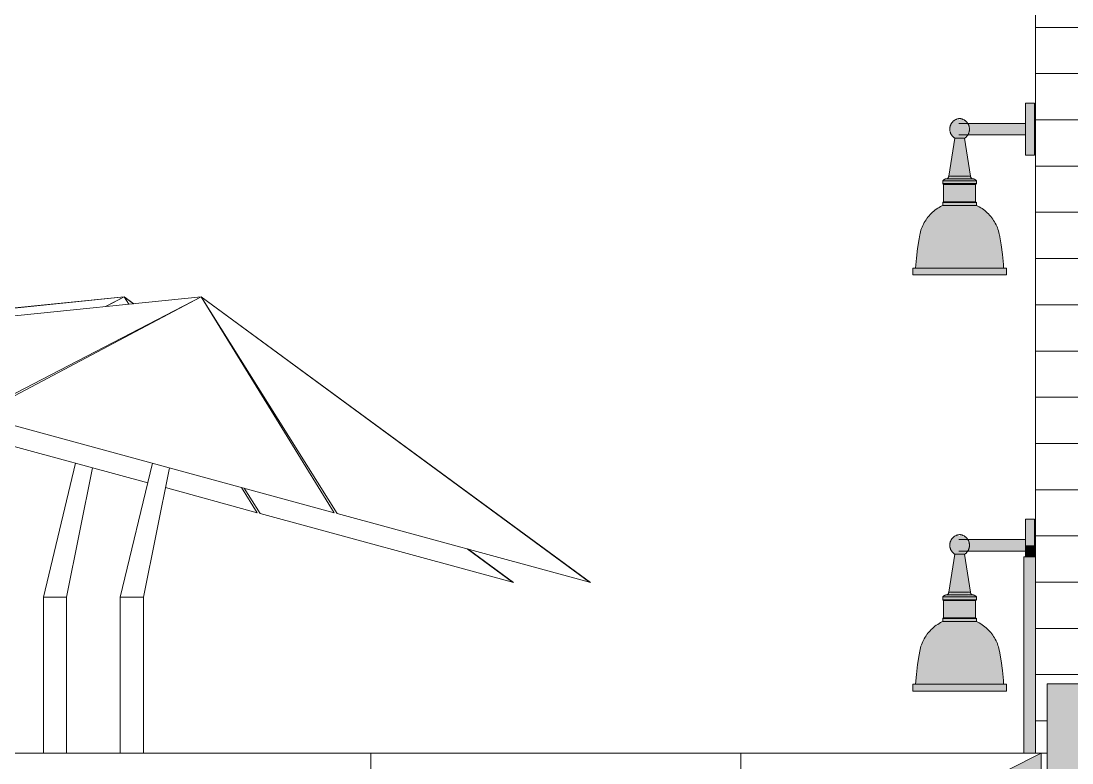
# Model space of a CAD drawing. Header units: inches. Extents: x -4178 to 1394, y -264 to 627.
# Drawn here: x -3919.6 to -3828.7, y 35.2 to 99.4 of the extents above; entities that cross this region are included whole.
import ezdxf

# ---------------------------------------------------------------- set-up
doc = ezdxf.new("R2010")
doc.units = ezdxf.units.IN
doc.header["$MEASUREMENT"] = 0
for name, color, linetype, lineweight in [('A-FLOR-HRAL', 11, 'Continuous', 9), ('A-GENM', 5, 'Continuous', 9), ('A-WALL-3', 113, 'Continuous', 9), ('A-WALL-PATT-2', 111, 'Continuous', 9), ('E-LITE-EQPM', 33, 'Continuous', 9), ('G-IMPT', 8, 'Continuous', 9), ('I-FURN', 30, 'Continuous', 9)]:
    doc.layers.add(name, color=color, linetype=linetype, lineweight=lineweight)

# ---------------------------------------------------------------- blocks, each defined once
blk = doc.blocks.new('Outdoor Table01 - 02ZUTB01_dwg-2525485-BUILDING ELEVATION - WEST')
at = {"layer": 'G-IMPT'}
for p, q in [((-3903.98, 75.5), (-3945.553, 71.29)), ((-3903.98, 75.5), (-3945.553, 71.29)), ((-3903.98, 75.5), (-3945.447, 71.261)), ((-3903.98, 75.5), (-3923.617, 65.308)), ((-3923.363, 65.238), (-3903.98, 75.5)), ((-3903.98, 75.5), (-3892.491, 56.819)), ((-3903.98, 75.5), (-3870.301, 50.767)), ((-3903.98, 75.5), (-3870.301, 50.767)), ((-3903.98, 75.5), (-3892.236, 56.749)), ((-3903.98, 75.5), (-3870.406, 50.796)), ((-3945.447, 71.261), (-3923.617, 65.308)), ((-3923.363, 65.238), (-3892.491, 56.819)), ((-3910.98, 49.5), (-3908.196, 61.102)), ((-3908.98, 49.5), (-3906.739, 60.705)), ((-3892.236, 56.749), (-3870.406, 50.796)), ((-3910.98, 36), (-3910.98, 49.5)), ((-3910.98, 49.5), (-3908.98, 49.5)), ((-3908.98, 36), (-3908.98, 49.5))]:
    blk.add_line(p, q, dxfattribs=at)
blk = doc.blocks.new('Outdoor Table01 - Outdoor Table01-2525492-BUILDING ELEVATION - WEST')
blk.add_blockref('Outdoor Table01 - 02ZUTB01_dwg-2525485-BUILDING ELEVATION - WEST', (0, 0))
blk = doc.blocks.new('Outdoor Table01 - 02ZUTB01_dwg-V1-BUILDING ELEVATION - WEST')
at = {"layer": 'G-IMPT'}
for p, q in [((-3910.638, 75.5), (-3952.21, 71.29)), ((-3910.638, 75.5), (-3952.21, 71.29)), ((-3910.638, 75.5), (-3952.105, 71.261)), ((-3910.638, 75.5), (-3912.27, 74.653)), ((-3912.231, 74.657), (-3910.638, 75.5)), ((-3910.638, 75.5), (-3910.244, 74.86)), ((-3910.638, 75.5), (-3909.824, 74.903)), ((-3910.638, 75.5), (-3909.824, 74.903)), ((-3910.638, 75.5), (-3910.237, 74.86)), ((-3910.638, 75.5), (-3909.826, 74.902)), ((-3952.105, 71.261), (-3930.275, 65.308)), ((-3927.981, 66.498), (-3930.275, 65.308)), ((-3930.021, 65.238), (-3927.757, 66.437)), ((-3898.496, 66.584), (-3898.31, 66.447)), ((-3898.496, 66.584), (-3898.31, 66.447)), ((-3898.477, 66.552), (-3898.289, 66.414)), ((-3930.021, 65.238), (-3908.605, 59.398)), ((-3917.638, 49.5), (-3914.853, 61.102)), ((-3915.638, 49.5), (-3913.397, 60.705)), ((-3907.083, 58.983), (-3899.148, 56.819)), ((-3900.49, 59), (-3899.148, 56.819)), ((-3900.265, 58.939), (-3898.894, 56.749)), ((-3898.894, 56.749), (-3877.064, 50.796)), ((-3880.985, 53.681), (-3877.064, 50.796)), ((-3880.892, 53.655), (-3876.959, 50.767)), ((-3880.892, 53.655), (-3876.959, 50.767)), ((-3917.638, 36), (-3917.638, 49.5)), ((-3917.638, 49.5), (-3915.638, 49.5)), ((-3915.638, 36), (-3915.638, 49.5))]:
    blk.add_line(p, q, dxfattribs=at)
blk = doc.blocks.new('Outdoor Table01 - Outdoor Table01-V2-BUILDING ELEVATION - WEST')
blk.add_blockref('Outdoor Table01 - 02ZUTB01_dwg-V1-BUILDING ELEVATION - WEST', (0, 0))
blk = doc.blocks.new('VISA-OW2400-02-SASS - OW2400-L30K-MVOLT-V15-BUILDING ELEVATION - WEST')
at = {"layer": 'E-LITE-EQPM'}
for points in [[(-3831.894, 90), (-3831.894, 92.25), (-3832.69, 92.25), (-3832.69, 90)], [(-3838.476, 89.223), (-3838.063, 89.251), (-3837.698, 89.518), (-3837.692, 89.577), (-3837.704, 90.475), (-3837.928, 90.73), (-3838.065, 90.771), (-3838.192, 90.817), (-3838.246, 90.79), (-3838.344, 90.839), (-3838.38, 90.793), (-3838.487, 90.805), (-3838.565, 90.802), (-3838.596, 90.836), (-3838.772, 90.714), (-3838.784, 90.757), (-3839.061, 90.465), (-3839.169, 90.227), (-3839.184, 89.976), (-3839.122, 89.698), (-3838.972, 89.404), (-3838.804, 89.271), (-3838.65, 89.223), (-3838.603, 89.232), (-3838.562, 89.223), (-3838.486, 89.223)], [(-3837.435, 89.5), (-3832.69, 89.517), (-3832.69, 90), (-3837.695, 89.979), (-3837.683, 89.542), (-3837.698, 89.5), (-3837.525, 89.5)], [(-3837.435, 90), (-3832.69, 90), (-3832.69, 90.5), (-3837.693, 90.458), (-3837.695, 90.354), (-3837.677, 90), (-3837.525, 90)], [(-3831.894, 87.75), (-3831.894, 90), (-3832.69, 90), (-3832.69, 87.75)], [(-3837.596, 85.927), (-3837.435, 85.927), (-3837.957, 89.223), (-3838.804, 89.223), (-3839.299, 85.927), (-3837.616, 85.927)], [(-3837.381, 85.291), (-3836.931, 85.291), (-3836.931, 85.541), (-3839.83, 85.541), (-3839.83, 85.291), (-3837.391, 85.291)], [(-3839.635, 83.724), (-3836.999, 83.724), (-3836.999, 85.224), (-3839.762, 85.224), (-3839.748, 83.724), (-3839.669, 83.724)], [(-3839.37, 85.224), (-3837.184, 85.224), (-3837.125, 85.291), (-3839.635, 85.291), (-3839.577, 85.224), (-3839.448, 85.224)], [(-3837.369, 83.406), (-3836.931, 83.406), (-3836.968, 83.656), (-3839.83, 83.656), (-3839.83, 83.406), (-3837.381, 83.406)], [(-3837.381, 83.656), (-3837.125, 83.656), (-3837.184, 83.724), (-3839.577, 83.724), (-3839.635, 83.656), (-3837.391, 83.656)], [(-3837.369, 80.845), (-3834.93, 80.845), (-3835.355, 81.951), (-3836.074, 82.835), (-3836.715, 83.27), (-3837.013, 83.406), (-3839.83, 83.406), (-3840.758, 82.78), (-3841.496, 81.766), (-3841.83, 80.845), (-3837.381, 80.845)], [(-3835.743, 77.978), (-3834.574, 77.978), (-3834.803, 80.045), (-3834.93, 80.845), (-3841.83, 80.845), (-3842.111, 78.822), (-3842.187, 77.978), (-3835.774, 77.978)], [(-3838.38, 77.384), (-3834.324, 77.384), (-3834.324, 77.978), (-3842.437, 77.978), (-3842.437, 77.384), (-3838.789, 77.384)]]:
    blk.add_hatch(color=256, dxfattribs=at).paths.add_polyline_path(points, flags=0)
h = blk.add_hatch(color=256, dxfattribs=at)
h.paths.add_polyline_path([(-3837.957, 89.223), (-3837.792, 89.407), (-3837.86, 89.339), (-3837.926, 89.259)], flags=0)
h.paths.add_polyline_path([(-3838.182, 90.839), (-3838.19, 90.879), (-3838.19, 90.843)], flags=0)
h = blk.add_hatch(color=256, dxfattribs=at)
h.paths.add_polyline_path([(-3837.248, 85.541), (-3837.125, 85.541), (-3837.096, 85.61), (-3837.184, 85.656), (-3837.532, 85.653), (-3837.656, 85.646), (-3837.852, 85.681), (-3838.275, 85.702), (-3838.933, 85.675), (-3839.183, 85.646), (-3839.202, 85.687), (-3839.411, 85.68), (-3839.669, 85.589), (-3839.635, 85.541), (-3837.381, 85.541)], flags=0)
h.paths.add_polyline_path([(-3839.83, 85.541), (-3839.713, 85.541), (-3839.743, 85.615), (-3839.763, 85.598)], flags=0)
h.paths.add_polyline_path([(-3837.028, 85.541), (-3836.931, 85.541), (-3837.052, 85.595), (-3837.047, 85.541)], flags=0)
h = blk.add_hatch(color=256, dxfattribs=at)
h.paths.add_polyline_path([(-3838.019, 85.702), (-3838.018, 85.737), (-3838.018, 85.702)], flags=0)
h.paths.add_polyline_path([(-3837.364, 85.702), (-3837.462, 85.768), (-3837.439, 85.829), (-3837.559, 85.927), (-3837.596, 85.814), (-3837.656, 85.927), (-3839.145, 85.927), (-3839.165, 85.814), (-3839.235, 85.898), (-3839.326, 85.8), (-3839.335, 85.744), (-3839.299, 85.72), (-3839.165, 85.702), (-3837.656, 85.742), (-3837.559, 85.738), (-3837.381, 85.705)], flags=0)
h.paths.add_polyline_path([(-3838.742, 85.702), (-3838.698, 85.732), (-3838.726, 85.706)], flags=0)
h.paths.add_polyline_path([(-3839.335, 85.811), (-3839.299, 85.927), (-3839.326, 85.927)], flags=0)
for p, q in [((-3831.894, 92.25), (-3832.69, 92.25)), ((-3832.69, 90), (-3832.69, 92.25)), ((-3831.894, 92.25), (-3831.894, 90)), ((-3832.69, 90.5), (-3838.454, 90.5)), ((-3832.69, 87.75), (-3832.69, 90)), ((-3831.894, 90), (-3831.894, 87.75)), ((-3838.804, 89.223), (-3839.326, 85.927)), ((-3837.957, 89.223), (-3838.804, 89.223)), ((-3838.454, 89.5), (-3832.69, 89.5)), ((-3837.435, 85.927), (-3837.957, 89.223)), ((-3832.69, 87.75), (-3831.894, 87.75)), ((-3839.83, 85.541), (-3839.83, 85.291)), ((-3836.931, 85.541), (-3839.83, 85.541)), ((-3839.551, 85.702), (-3839.327, 85.702)), ((-3837.21, 85.702), (-3839.551, 85.702)), ((-3837.435, 85.927), (-3839.326, 85.927)), ((-3837.553, 85.702), (-3837.21, 85.702)), ((-3836.931, 85.291), (-3836.931, 85.541)), ((-3839.83, 85.291), (-3839.762, 85.224)), ((-3836.931, 85.291), (-3839.83, 85.291)), ((-3839.762, 85.224), (-3839.762, 83.724)), ((-3836.999, 85.224), (-3839.762, 85.224)), ((-3836.999, 85.224), (-3836.931, 85.291)), ((-3836.999, 83.724), (-3836.999, 85.224)), ((-3839.762, 83.724), (-3839.83, 83.656)), ((-3839.83, 83.656), (-3839.83, 83.406)), ((-3836.931, 83.656), (-3839.83, 83.656)), ((-3836.999, 83.724), (-3839.762, 83.724)), ((-3836.931, 83.656), (-3836.999, 83.724)), ((-3836.931, 83.406), (-3836.931, 83.656)), ((-3836.931, 83.406), (-3839.83, 83.406)), ((-3842.437, 77.978), (-3842.437, 77.384)), ((-3842.437, 77.978), (-3834.324, 77.978)), ((-3834.324, 77.384), (-3842.437, 77.384)), ((-3834.324, 77.384), (-3834.324, 77.978))]:
    blk.add_line(p, q, dxfattribs=at)
at = {"layer": 'E-LITE-EQPM', "flags": 128}
for points in [[(-3838.804, 89.223), (-3838.835, 89.243), (-3838.864, 89.265), (-3838.893, 89.287), (-3838.922, 89.311), (-3838.949, 89.336), (-3838.975, 89.362), (-3839, 89.389), (-3839.024, 89.418), (-3839.046, 89.447), (-3839.068, 89.476), (-3839.088, 89.507), (-3839.107, 89.539), (-3839.125, 89.571), (-3839.142, 89.604), (-3839.157, 89.638), (-3839.171, 89.672), (-3839.183, 89.706), (-3839.195, 89.742), (-3839.204, 89.777), (-3839.212, 89.813), (-3839.219, 89.849), (-3839.225, 89.886), (-3839.229, 89.923), (-3839.231, 89.959), (-3839.232, 89.996), (-3839.231, 90.033), (-3839.229, 90.07), (-3839.226, 90.107), (-3839.221, 90.143), (-3839.214, 90.18), (-3839.207, 90.216), (-3839.197, 90.251), (-3839.187, 90.287), (-3839.174, 90.321), (-3839.161, 90.356), (-3839.146, 90.39), (-3839.13, 90.423), (-3839.112, 90.455), (-3839.094, 90.487), (-3839.074, 90.518), (-3839.052, 90.548), (-3839.03, 90.577), (-3839.006, 90.606), (-3838.982, 90.633), (-3838.956, 90.659), (-3838.929, 90.685), (-3838.901, 90.709), (-3838.872, 90.732), (-3838.843, 90.754), (-3838.812, 90.774), (-3838.781, 90.794), (-3838.749, 90.812), (-3838.716, 90.829), (-3838.683, 90.845), (-3838.649, 90.859), (-3838.614, 90.872), (-3838.579, 90.883), (-3838.543, 90.893), (-3838.508, 90.902), (-3838.471, 90.909), (-3838.435, 90.915), (-3838.398, 90.919), (-3838.38, 90.921)], [(-3838.38, 90.921), (-3838.344, 90.917), (-3838.307, 90.912), (-3838.271, 90.906), (-3838.235, 90.898), (-3838.199, 90.888), (-3838.164, 90.877), (-3838.129, 90.865), (-3838.095, 90.852), (-3838.061, 90.837), (-3838.028, 90.821), (-3837.996, 90.803), (-3837.964, 90.784), (-3837.933, 90.764), (-3837.903, 90.743), (-3837.874, 90.72), (-3837.845, 90.696), (-3837.818, 90.672), (-3837.792, 90.646), (-3837.766, 90.619), (-3837.742, 90.591), (-3837.719, 90.562), (-3837.697, 90.533), (-3837.677, 90.502), (-3837.657, 90.471), (-3837.639, 90.439), (-3837.622, 90.406), (-3837.607, 90.372), (-3837.593, 90.338), (-3837.58, 90.304), (-3837.569, 90.269), (-3837.559, 90.233), (-3837.55, 90.197), (-3837.543, 90.161), (-3837.537, 90.124), (-3837.533, 90.088), (-3837.53, 90.051), (-3837.529, 90.014), (-3837.529, 89.977), (-3837.531, 89.94), (-3837.534, 89.904), (-3837.539, 89.867), (-3837.545, 89.831), (-3837.552, 89.795), (-3837.561, 89.759), (-3837.572, 89.724), (-3837.584, 89.689), (-3837.597, 89.654), (-3837.611, 89.62), (-3837.627, 89.587), (-3837.644, 89.554), (-3837.663, 89.522), (-3837.683, 89.491), (-3837.704, 89.461), (-3837.726, 89.432), (-3837.749, 89.403), (-3837.774, 89.375), (-3837.799, 89.349), (-3837.826, 89.323), (-3837.854, 89.299), (-3837.882, 89.276), (-3837.912, 89.253), (-3837.942, 89.232), (-3837.957, 89.223)], [(-3839.83, 85.541), (-3839.818, 85.555), (-3839.805, 85.569), (-3839.793, 85.581), (-3839.779, 85.594), (-3839.765, 85.605), (-3839.751, 85.617), (-3839.736, 85.627), (-3839.721, 85.637), (-3839.706, 85.647), (-3839.69, 85.656), (-3839.674, 85.664), (-3839.657, 85.671), (-3839.64, 85.678), (-3839.623, 85.684), (-3839.606, 85.69), (-3839.588, 85.694), (-3839.571, 85.698), (-3839.553, 85.702), (-3839.551, 85.702)], [(-3839.551, 85.702), (-3839.542, 85.702), (-3839.533, 85.703), (-3839.524, 85.704), (-3839.515, 85.705), (-3839.506, 85.707), (-3839.497, 85.709), (-3839.489, 85.711), (-3839.48, 85.714), (-3839.472, 85.717), (-3839.463, 85.72), (-3839.455, 85.724), (-3839.447, 85.728), (-3839.439, 85.732), (-3839.431, 85.737), (-3839.424, 85.742), (-3839.416, 85.747), (-3839.409, 85.752), (-3839.402, 85.758), (-3839.396, 85.764), (-3839.389, 85.77), (-3839.383, 85.777), (-3839.377, 85.784), (-3839.372, 85.791), (-3839.366, 85.798), (-3839.361, 85.806), (-3839.357, 85.813), (-3839.352, 85.821), (-3839.348, 85.829), (-3839.344, 85.837), (-3839.341, 85.846), (-3839.338, 85.854), (-3839.335, 85.863), (-3839.333, 85.872), (-3839.331, 85.88), (-3839.329, 85.889), (-3839.328, 85.898), (-3839.327, 85.907), (-3839.326, 85.916), (-3839.326, 85.925), (-3839.326, 85.927)], [(-3837.435, 85.927), (-3837.435, 85.918), (-3837.434, 85.909), (-3837.434, 85.9), (-3837.432, 85.892), (-3837.431, 85.883), (-3837.429, 85.874), (-3837.426, 85.865), (-3837.424, 85.857), (-3837.421, 85.848), (-3837.417, 85.84), (-3837.414, 85.831), (-3837.41, 85.823), (-3837.405, 85.816), (-3837.401, 85.808), (-3837.396, 85.8), (-3837.391, 85.793), (-3837.385, 85.786), (-3837.379, 85.779), (-3837.373, 85.772), (-3837.367, 85.766), (-3837.36, 85.76), (-3837.353, 85.754), (-3837.346, 85.748), (-3837.339, 85.743), (-3837.332, 85.738), (-3837.324, 85.733), (-3837.316, 85.729), (-3837.308, 85.725), (-3837.3, 85.721), (-3837.291, 85.717), (-3837.283, 85.714), (-3837.274, 85.712), (-3837.266, 85.709), (-3837.257, 85.707), (-3837.248, 85.705), (-3837.239, 85.704), (-3837.23, 85.703), (-3837.221, 85.702), (-3837.212, 85.702), (-3837.21, 85.702)], [(-3837.21, 85.702), (-3837.192, 85.699), (-3837.174, 85.695), (-3837.157, 85.69), (-3837.139, 85.685), (-3837.122, 85.679), (-3837.105, 85.672), (-3837.089, 85.665), (-3837.073, 85.656), (-3837.057, 85.648), (-3837.041, 85.638), (-3837.026, 85.628), (-3837.011, 85.618), (-3836.997, 85.607), (-3836.983, 85.595), (-3836.97, 85.583), (-3836.957, 85.57), (-3836.944, 85.557), (-3836.933, 85.543), (-3836.931, 85.541)], [(-3841.83, 80.845), (-3841.8, 80.985), (-3841.765, 81.124), (-3841.724, 81.261), (-3841.677, 81.396), (-3841.625, 81.529), (-3841.568, 81.66), (-3841.506, 81.789), (-3841.438, 81.915), (-3841.366, 82.038), (-3841.288, 82.158), (-3841.206, 82.276), (-3841.12, 82.389), (-3841.028, 82.499), (-3840.933, 82.606), (-3840.833, 82.708), (-3840.729, 82.807), (-3840.622, 82.901), (-3840.511, 82.991), (-3840.396, 83.076), (-3840.278, 83.157), (-3840.157, 83.233), (-3840.032, 83.304), (-3839.906, 83.37), (-3839.83, 83.406)], [(-3836.931, 83.406), (-3836.803, 83.343), (-3836.677, 83.275), (-3836.554, 83.202), (-3836.434, 83.124), (-3836.317, 83.042), (-3836.204, 82.955), (-3836.094, 82.863), (-3835.988, 82.767), (-3835.886, 82.667), (-3835.788, 82.563), (-3835.694, 82.455), (-3835.605, 82.343), (-3835.52, 82.228), (-3835.44, 82.109), (-3835.365, 81.988), (-3835.294, 81.863), (-3835.229, 81.736), (-3835.169, 81.607), (-3835.114, 81.475), (-3835.064, 81.34), (-3835.02, 81.205), (-3834.981, 81.067), (-3834.947, 80.928), (-3834.93, 80.845)], [(-3842.187, 77.978), (-3842.122, 78.83), (-3842.023, 79.679), (-3841.89, 80.523), (-3841.83, 80.845)], [(-3834.93, 80.845), (-3834.785, 80.003), (-3834.673, 79.156), (-3834.595, 78.305), (-3834.574, 77.978)]]:
    blk.add_lwpolyline(points, dxfattribs=at)
blk = doc.blocks.new('Top Rail Type - Top Rail_Internal_-2447179-BUILDING ELEVATION - WEST')
at = {"layer": 'A-FLOR-HRAL'}
for points in [[(-3879.324, 11.161), (-3831.324, 35.161), (-3831.324, 36), (-3879.324, 11.971), (-3879.324, 11.379)], [(-3879.324, 10.323), (-3831.324, 34.352), (-3831.324, 35.161), (-3879.324, 11.161), (-3879.324, 10.329)]]:
    blk.add_hatch(color=256, dxfattribs=at).paths.add_polyline_path(points, flags=0)
for p, q in [((-3831.324, 36), (-3879.324, 12)), ((-3879.324, 10.323), (-3831.324, 34.323))]:
    blk.add_line(p, q, dxfattribs=at)
at = {"layer": 'A-FLOR-HRAL', "flags": 128}
for points in [[(-3831.324, 36), (-3831.324, 35.971), (-3831.324, 35.888), (-3831.324, 35.754), (-3831.324, 35.581), (-3831.324, 35.379), (-3831.324, 35.161)], [(-3831.324, 35.161), (-3831.324, 34.944), (-3831.324, 34.742), (-3831.324, 34.569), (-3831.324, 34.435), (-3831.324, 34.352), (-3831.324, 34.323)], [(-3879.324, 11.161), (-3879.324, 11.379), (-3879.324, 11.581), (-3879.324, 11.754), (-3879.324, 11.888), (-3879.324, 11.971), (-3879.324, 12)], [(-3879.324, 10.323), (-3879.324, 10.352), (-3879.324, 10.435), (-3879.324, 10.569), (-3879.324, 10.742), (-3879.324, 10.944), (-3879.324, 11.161)]]:
    blk.add_lwpolyline(points, dxfattribs=at)
blk = doc.blocks.new('VISA-OW2400-02-SASS - OW2400-L30K-MVOLT-V17-BUILDING ELEVATION - WEST')
at = {"layer": 'E-LITE-EQPM'}
for points in [[(-3831.894, 54), (-3831.894, 56.25), (-3832.69, 56.25), (-3832.69, 54)], [(-3838.476, 53.223), (-3838.063, 53.251), (-3837.698, 53.518), (-3837.692, 53.577), (-3837.704, 54.475), (-3837.928, 54.73), (-3838.065, 54.771), (-3838.192, 54.817), (-3838.246, 54.79), (-3838.344, 54.839), (-3838.38, 54.793), (-3838.487, 54.805), (-3838.565, 54.802), (-3838.596, 54.836), (-3838.772, 54.714), (-3838.784, 54.757), (-3839.061, 54.465), (-3839.169, 54.227), (-3839.184, 53.976), (-3839.122, 53.698), (-3838.972, 53.404), (-3838.804, 53.271), (-3838.65, 53.223), (-3838.603, 53.232), (-3838.562, 53.223), (-3838.486, 53.223)], [(-3837.435, 53.5), (-3832.69, 53.517), (-3832.69, 54), (-3837.695, 53.979), (-3837.683, 53.542), (-3837.698, 53.5), (-3837.525, 53.5)], [(-3837.435, 54), (-3832.69, 54), (-3832.69, 54.5), (-3837.693, 54.458), (-3837.695, 54.354), (-3837.677, 54), (-3837.525, 54)], [(-3831.894, 53), (-3831.894, 54), (-3832.69, 54), (-3832.69, 53), (-3832.077, 53)], [(-3837.596, 49.927), (-3837.435, 49.927), (-3837.957, 53.223), (-3838.804, 53.223), (-3839.299, 49.927), (-3837.616, 49.927)], [(-3837.381, 49.291), (-3836.931, 49.291), (-3836.931, 49.541), (-3839.83, 49.541), (-3839.83, 49.291), (-3837.391, 49.291)], [(-3839.635, 47.724), (-3836.999, 47.724), (-3836.999, 49.224), (-3839.762, 49.224), (-3839.748, 47.724), (-3839.669, 47.724)], [(-3839.37, 49.224), (-3837.184, 49.224), (-3837.125, 49.291), (-3839.635, 49.291), (-3839.577, 49.224), (-3839.448, 49.224)], [(-3837.369, 44.845), (-3834.93, 44.845), (-3835.355, 45.951), (-3836.074, 46.835), (-3836.715, 47.27), (-3837.013, 47.406), (-3839.83, 47.406), (-3840.758, 46.78), (-3841.496, 45.766), (-3841.83, 44.845), (-3837.381, 44.845)], [(-3837.369, 47.406), (-3836.931, 47.406), (-3836.968, 47.656), (-3839.83, 47.656), (-3839.83, 47.406), (-3837.381, 47.406)], [(-3837.381, 47.656), (-3837.125, 47.656), (-3837.184, 47.724), (-3839.577, 47.724), (-3839.635, 47.656), (-3837.391, 47.656)], [(-3835.593, 41.978), (-3834.574, 41.978), (-3834.803, 44.045), (-3834.93, 44.845), (-3841.83, 44.845), (-3842.111, 42.822), (-3842.187, 41.978), (-3835.743, 41.978)], [(-3838.38, 41.384), (-3834.324, 41.384), (-3834.324, 41.978), (-3842.437, 41.978), (-3842.437, 41.384), (-3838.789, 41.384)]]:
    blk.add_hatch(color=256, dxfattribs=at).paths.add_polyline_path(points, flags=0)
h = blk.add_hatch(color=256, dxfattribs=at)
h.paths.add_polyline_path([(-3837.957, 53.223), (-3837.792, 53.407), (-3837.86, 53.339), (-3837.926, 53.259)], flags=0)
h.paths.add_polyline_path([(-3838.182, 54.839), (-3838.19, 54.879), (-3838.19, 54.843)], flags=0)
h = blk.add_hatch(color=256, dxfattribs=at)
h.paths.add_polyline_path([(-3837.248, 49.541), (-3837.125, 49.541), (-3837.096, 49.61), (-3837.184, 49.656), (-3837.532, 49.653), (-3837.656, 49.646), (-3837.852, 49.681), (-3838.275, 49.702), (-3838.933, 49.675), (-3839.183, 49.646), (-3839.202, 49.687), (-3839.411, 49.68), (-3839.669, 49.589), (-3839.635, 49.541), (-3837.381, 49.541)], flags=0)
h.paths.add_polyline_path([(-3839.83, 49.541), (-3839.713, 49.541), (-3839.743, 49.615), (-3839.763, 49.598)], flags=0)
h.paths.add_polyline_path([(-3837.028, 49.541), (-3836.931, 49.541), (-3837.052, 49.595), (-3837.047, 49.541)], flags=0)
h = blk.add_hatch(color=256, dxfattribs=at)
h.paths.add_polyline_path([(-3838.019, 49.702), (-3838.018, 49.737), (-3838.018, 49.702)], flags=0)
h.paths.add_polyline_path([(-3839.327, 49.702), (-3837.656, 49.742), (-3837.559, 49.738), (-3837.435, 49.75), (-3837.462, 49.768), (-3837.439, 49.829), (-3837.559, 49.927), (-3837.596, 49.814), (-3837.656, 49.927), (-3839.145, 49.927), (-3839.165, 49.814), (-3839.235, 49.898), (-3839.326, 49.8), (-3839.335, 49.744), (-3839.299, 49.72), (-3839.326, 49.703)], flags=0)
h.paths.add_polyline_path([(-3838.742, 49.702), (-3838.698, 49.732), (-3838.726, 49.706)], flags=0)
h.paths.add_polyline_path([(-3839.335, 49.811), (-3839.299, 49.927), (-3839.326, 49.927)], flags=0)
for p, q in [((-3831.894, 56.25), (-3832.69, 56.25)), ((-3832.69, 54), (-3832.69, 56.25)), ((-3831.894, 56.25), (-3831.894, 54)), ((-3832.69, 54.5), (-3838.454, 54.5)), ((-3832.69, 52.994), (-3832.69, 54)), ((-3831.894, 54), (-3831.894, 52.994)), ((-3838.804, 53.223), (-3839.326, 49.927)), ((-3837.957, 53.223), (-3838.804, 53.223)), ((-3838.454, 53.5), (-3832.69, 53.5)), ((-3837.435, 49.927), (-3837.957, 53.223)), ((-3839.83, 49.541), (-3839.83, 49.291)), ((-3836.931, 49.541), (-3839.83, 49.541)), ((-3839.83, 49.291), (-3839.762, 49.224)), ((-3836.931, 49.291), (-3839.83, 49.291)), ((-3839.762, 49.224), (-3839.762, 47.724)), ((-3836.999, 49.224), (-3839.762, 49.224)), ((-3839.551, 49.702), (-3839.327, 49.702)), ((-3837.21, 49.702), (-3839.551, 49.702)), ((-3837.435, 49.927), (-3839.326, 49.927)), ((-3837.553, 49.702), (-3837.21, 49.702)), ((-3836.999, 49.224), (-3836.931, 49.291)), ((-3836.999, 47.724), (-3836.999, 49.224)), ((-3836.931, 49.291), (-3836.931, 49.541)), ((-3839.762, 47.724), (-3839.83, 47.656)), ((-3839.83, 47.656), (-3839.83, 47.406)), ((-3836.931, 47.656), (-3839.83, 47.656)), ((-3836.931, 47.406), (-3839.83, 47.406)), ((-3836.999, 47.724), (-3839.762, 47.724)), ((-3836.931, 47.656), (-3836.999, 47.724)), ((-3836.931, 47.406), (-3836.931, 47.656)), ((-3842.437, 41.978), (-3842.437, 41.384)), ((-3842.437, 41.978), (-3834.324, 41.978)), ((-3834.324, 41.384), (-3834.324, 41.978)), ((-3834.324, 41.384), (-3842.437, 41.384))]:
    blk.add_line(p, q, dxfattribs=at)
at = {"layer": 'E-LITE-EQPM', "flags": 128}
for points in [[(-3838.804, 53.223), (-3838.835, 53.243), (-3838.864, 53.265), (-3838.893, 53.287), (-3838.922, 53.311), (-3838.949, 53.336), (-3838.975, 53.362), (-3839, 53.389), (-3839.024, 53.418), (-3839.046, 53.447), (-3839.068, 53.476), (-3839.088, 53.507), (-3839.107, 53.539), (-3839.125, 53.571), (-3839.142, 53.604), (-3839.157, 53.638), (-3839.171, 53.672), (-3839.183, 53.706), (-3839.195, 53.742), (-3839.204, 53.777), (-3839.212, 53.813), (-3839.219, 53.849), (-3839.225, 53.886), (-3839.229, 53.923), (-3839.231, 53.959), (-3839.232, 53.996), (-3839.231, 54.033), (-3839.229, 54.07), (-3839.226, 54.107), (-3839.221, 54.143), (-3839.214, 54.18), (-3839.207, 54.216), (-3839.197, 54.251), (-3839.187, 54.287), (-3839.174, 54.321), (-3839.161, 54.356), (-3839.146, 54.39), (-3839.13, 54.423), (-3839.112, 54.455), (-3839.094, 54.487), (-3839.074, 54.518), (-3839.052, 54.548), (-3839.03, 54.577), (-3839.006, 54.606), (-3838.982, 54.633), (-3838.956, 54.659), (-3838.929, 54.685), (-3838.901, 54.709), (-3838.872, 54.732), (-3838.843, 54.754), (-3838.812, 54.774), (-3838.781, 54.794), (-3838.749, 54.812), (-3838.716, 54.829), (-3838.683, 54.845), (-3838.649, 54.859), (-3838.614, 54.872), (-3838.579, 54.883), (-3838.543, 54.893), (-3838.508, 54.902), (-3838.471, 54.909), (-3838.435, 54.915), (-3838.398, 54.919), (-3838.38, 54.921)], [(-3838.38, 54.921), (-3838.344, 54.917), (-3838.307, 54.912), (-3838.271, 54.906), (-3838.235, 54.898), (-3838.199, 54.888), (-3838.164, 54.877), (-3838.129, 54.865), (-3838.095, 54.852), (-3838.061, 54.837), (-3838.028, 54.821), (-3837.996, 54.803), (-3837.964, 54.784), (-3837.933, 54.764), (-3837.903, 54.743), (-3837.874, 54.72), (-3837.845, 54.696), (-3837.818, 54.672), (-3837.792, 54.646), (-3837.766, 54.619), (-3837.742, 54.591), (-3837.719, 54.562), (-3837.697, 54.533), (-3837.677, 54.502), (-3837.657, 54.471), (-3837.639, 54.439), (-3837.622, 54.406), (-3837.607, 54.372), (-3837.593, 54.338), (-3837.58, 54.304), (-3837.569, 54.269), (-3837.559, 54.233), (-3837.55, 54.197), (-3837.543, 54.161), (-3837.537, 54.124), (-3837.533, 54.088), (-3837.53, 54.051), (-3837.529, 54.014), (-3837.529, 53.977), (-3837.531, 53.94), (-3837.534, 53.904), (-3837.539, 53.867), (-3837.545, 53.831), (-3837.552, 53.795), (-3837.561, 53.759), (-3837.572, 53.724), (-3837.584, 53.689), (-3837.597, 53.654), (-3837.611, 53.62), (-3837.627, 53.587), (-3837.644, 53.554), (-3837.663, 53.522), (-3837.683, 53.491), (-3837.704, 53.461), (-3837.726, 53.432), (-3837.749, 53.403), (-3837.774, 53.375), (-3837.799, 53.349), (-3837.826, 53.323), (-3837.854, 53.299), (-3837.882, 53.276), (-3837.912, 53.253), (-3837.942, 53.232), (-3837.957, 53.223)], [(-3839.83, 49.541), (-3839.818, 49.555), (-3839.805, 49.569), (-3839.793, 49.581), (-3839.779, 49.594), (-3839.765, 49.605), (-3839.751, 49.617), (-3839.736, 49.627), (-3839.721, 49.637), (-3839.706, 49.647), (-3839.69, 49.656), (-3839.674, 49.664), (-3839.657, 49.671), (-3839.64, 49.678), (-3839.623, 49.684), (-3839.606, 49.69), (-3839.588, 49.694), (-3839.571, 49.698), (-3839.553, 49.702), (-3839.551, 49.702)], [(-3839.551, 49.702), (-3839.542, 49.702), (-3839.533, 49.703), (-3839.524, 49.704), (-3839.515, 49.705), (-3839.506, 49.707), (-3839.497, 49.709), (-3839.489, 49.711), (-3839.48, 49.714), (-3839.472, 49.717), (-3839.463, 49.72), (-3839.455, 49.724), (-3839.447, 49.728), (-3839.439, 49.732), (-3839.431, 49.737), (-3839.424, 49.742), (-3839.416, 49.747), (-3839.409, 49.752), (-3839.402, 49.758), (-3839.396, 49.764), (-3839.389, 49.77), (-3839.383, 49.777), (-3839.377, 49.784), (-3839.372, 49.791), (-3839.366, 49.798), (-3839.361, 49.806), (-3839.357, 49.813), (-3839.352, 49.821), (-3839.348, 49.829), (-3839.344, 49.837), (-3839.341, 49.846), (-3839.338, 49.854), (-3839.335, 49.863), (-3839.333, 49.872), (-3839.331, 49.88), (-3839.329, 49.889), (-3839.328, 49.898), (-3839.327, 49.907), (-3839.326, 49.916), (-3839.326, 49.925), (-3839.326, 49.927)], [(-3837.435, 49.927), (-3837.435, 49.918), (-3837.434, 49.909), (-3837.434, 49.9), (-3837.432, 49.892), (-3837.431, 49.883), (-3837.429, 49.874), (-3837.426, 49.865), (-3837.424, 49.857), (-3837.421, 49.848), (-3837.417, 49.84), (-3837.414, 49.831), (-3837.41, 49.823), (-3837.405, 49.816), (-3837.401, 49.808), (-3837.396, 49.8), (-3837.391, 49.793), (-3837.385, 49.786), (-3837.379, 49.779), (-3837.373, 49.772), (-3837.367, 49.766), (-3837.36, 49.76), (-3837.353, 49.754), (-3837.346, 49.748), (-3837.339, 49.743), (-3837.332, 49.738), (-3837.324, 49.733), (-3837.316, 49.729), (-3837.308, 49.725), (-3837.3, 49.721), (-3837.291, 49.717), (-3837.283, 49.714), (-3837.274, 49.712), (-3837.266, 49.709), (-3837.257, 49.707), (-3837.248, 49.705), (-3837.239, 49.704), (-3837.23, 49.703), (-3837.221, 49.702), (-3837.212, 49.702), (-3837.21, 49.702)], [(-3837.21, 49.702), (-3837.192, 49.699), (-3837.174, 49.695), (-3837.157, 49.69), (-3837.139, 49.685), (-3837.122, 49.679), (-3837.105, 49.672), (-3837.089, 49.665), (-3837.073, 49.656), (-3837.057, 49.648), (-3837.041, 49.638), (-3837.026, 49.628), (-3837.011, 49.618), (-3836.997, 49.607), (-3836.983, 49.595), (-3836.97, 49.583), (-3836.957, 49.57), (-3836.944, 49.557), (-3836.933, 49.543), (-3836.931, 49.541)], [(-3841.83, 44.845), (-3841.8, 44.985), (-3841.765, 45.124), (-3841.724, 45.261), (-3841.677, 45.396), (-3841.625, 45.529), (-3841.568, 45.66), (-3841.506, 45.789), (-3841.438, 45.915), (-3841.366, 46.038), (-3841.288, 46.158), (-3841.206, 46.276), (-3841.12, 46.389), (-3841.028, 46.499), (-3840.933, 46.606), (-3840.833, 46.708), (-3840.729, 46.807), (-3840.622, 46.901), (-3840.511, 46.991), (-3840.396, 47.076), (-3840.278, 47.157), (-3840.157, 47.233), (-3840.032, 47.304), (-3839.906, 47.37), (-3839.83, 47.406)], [(-3836.931, 47.406), (-3836.803, 47.343), (-3836.677, 47.275), (-3836.554, 47.202), (-3836.434, 47.124), (-3836.317, 47.042), (-3836.204, 46.955), (-3836.094, 46.863), (-3835.988, 46.767), (-3835.886, 46.667), (-3835.788, 46.563), (-3835.694, 46.455), (-3835.605, 46.343), (-3835.52, 46.228), (-3835.44, 46.109), (-3835.365, 45.988), (-3835.294, 45.863), (-3835.229, 45.736), (-3835.169, 45.607), (-3835.114, 45.475), (-3835.064, 45.34), (-3835.02, 45.205), (-3834.981, 45.067), (-3834.947, 44.928), (-3834.93, 44.845)], [(-3842.187, 41.978), (-3842.122, 42.83), (-3842.023, 43.679), (-3841.89, 44.523), (-3841.83, 44.845)], [(-3834.93, 44.845), (-3834.785, 44.003), (-3834.673, 43.156), (-3834.595, 42.305), (-3834.574, 41.978)]]:
    blk.add_lwpolyline(points, dxfattribs=at)
blk = doc.blocks.new('V-Series_EWC4_SPVU_RFA_2015 - 1ST FLOOR-2484708-BUILDING ELEVATION - WEST')
at = {"layer": 'A-GENM'}
blk.add_hatch(color=256, dxfattribs=at).paths.add_polyline_path([(-3832.824, 36), (-3831.824, 36), (-3831.824, 53), (-3832.824, 53), (-3832.824, 36.421)], flags=0)
for p in [(-3832.824, 36), (-3831.824, 53)]:
    blk.add_line(p, (-3832.824, 53), dxfattribs=at)

msp = doc.modelspace()

# ---------------------------------------------------------------- hatches: boundary and pattern name
at = {"layer": 'A-WALL-PATT-2'}
h = msp.add_hatch(dxfattribs=at)
h.set_pattern_fill('FP_5', color=256, style=0, pattern_type=2)
h.set_pattern_definition([(0, (-3827.511, -29.2), (0, 4), []), (90, (-3827.511, -29.2), (-8, 8), [4, -28]), (90, (-3811.511, -25.2), (-8, 8), [4, -28])])
h.paths.add_polyline_path([(-3831.281, 36), (-3830.808, 36), (-3830.808, 42), (-3823.199, 42), (-3823.22, 108.375), (-3831.824, 108.375), (-3831.824, 36), (-3831.324, 36)], flags=0)
h = msp.add_hatch(dxfattribs=at)
h.set_pattern_fill('FP_6', color=256, style=0, pattern_type=2)
h.set_pattern_definition([(0, (-1929.199, 0.8), (0, 4), []), (90, (-1929.199, 0.8), (-8, 8), [4, -28]), (90, (-1913.199, 4.8), (-8, 8), [4, -28])])
h.paths.add_polyline_path([(-2060.98, -32), (-1931.324, -32), (-1931.324, 42), (-3830.808, 42), (-3830.808, -31.441), (-3830.568, -32), (-2128.014, -32)], flags=0)
h = msp.add_hatch(dxfattribs=at)
h.set_pattern_fill('FP_4', color=256, style=0, pattern_type=2)
h.set_pattern_definition([(0, (-3825.324, 0.8), (0, 4), []), (90, (-3825.324, 0.8), (-8, 8), [4, -28]), (90, (-3809.324, 4.8), (-8, 8), [4, -28])])
h.paths.add_polyline_path([(-3831.324, 36), (-3960.599, 36), (-3960.599, -1.762), (-3932.126, 0), (-3916.652, 0), (-3879.321, -15.817), (-3879.278, 12.023), (-3831.381, 35.971)], flags=0)
h.paths.add_polyline_path([(-3830.808, -29.992), (-3830.833, 36), (-3831.324, 35.971), (-3831.324, -29.944)], flags=0)
h.paths.add_polyline_path([(-3866.941, -21.062), (-3867.324, -18), (-3854.574, -18), (-3855.324, -12), (-3842.574, -12), (-3843.324, -6), (-3832.324, -6), (-3832.324, 4.382), (-3875.749, -17.33), (-3867.324, -20.9)], flags=0)
h.paths.add_polyline_path([(-3876.959, -16.818), (-3832.32, 5.502), (-3832.324, 10.382), (-3878.328, -12.62), (-3878.324, -16.239)], flags=0)
h.paths.add_polyline_path([(-3878.328, -11.502), (-3832.318, 11.503), (-3832.324, 16.382), (-3878.33, -6.621), (-3878.328, -11.44)], flags=0)
h.paths.add_polyline_path([(-3878.33, -5.503), (-3832.316, 17.504), (-3832.324, 22.382), (-3878.332, -0.622), (-3878.33, -5.458)], flags=0)
h.paths.add_polyline_path([(-3878.333, 0.496), (-3832.314, 23.505), (-3832.324, 28.382), (-3878.334, 5.377), (-3878.333, 0.525)], flags=0)
h.paths.add_polyline_path([(-3878.335, 6.495), (-3832.313, 29.506), (-3832.324, 33.823), (-3878.336, 10.817), (-3878.335, 6.508)], flags=0)

# ---------------------------------------------------------------- linework, layer by layer
at = {"layer": 'A-WALL-3'}
for p, q in [((-3831.824, 36), (-3831.824, 108.375)), ((-1927.074, 42), (-3830.808, 42)), ((-3830.808, 42), (-3830.808, -31.441)), ((-3830.808, 36), (-3964.849, 36))]:
    msp.add_line(p, q, dxfattribs=at)

# ---------------------------------------------------------------- block references
at = {"layer": 'A-FLOR-HRAL'}
msp.add_blockref('Top Rail Type - Top Rail_Internal_-2447179-BUILDING ELEVATION - WEST', (0, 0), dxfattribs=at)
at = {"layer": 'A-GENM'}
msp.add_blockref('V-Series_EWC4_SPVU_RFA_2015 - 1ST FLOOR-2484708-BUILDING ELEVATION - WEST', (0, 0), dxfattribs=at)
at = {"layer": 'E-LITE-EQPM'}
for name in ['VISA-OW2400-02-SASS - OW2400-L30K-MVOLT-V15-BUILDING ELEVATION - WEST', 'VISA-OW2400-02-SASS - OW2400-L30K-MVOLT-V17-BUILDING ELEVATION - WEST']:
    msp.add_blockref(name, (0, 0), dxfattribs=at)
at = {"layer": 'I-FURN'}
for name in ['Outdoor Table01 - Outdoor Table01-V2-BUILDING ELEVATION - WEST', 'Outdoor Table01 - Outdoor Table01-2525492-BUILDING ELEVATION - WEST']:
    msp.add_blockref(name, (0, 0), dxfattribs=at)

doc.saveas('drawing.dxf')
